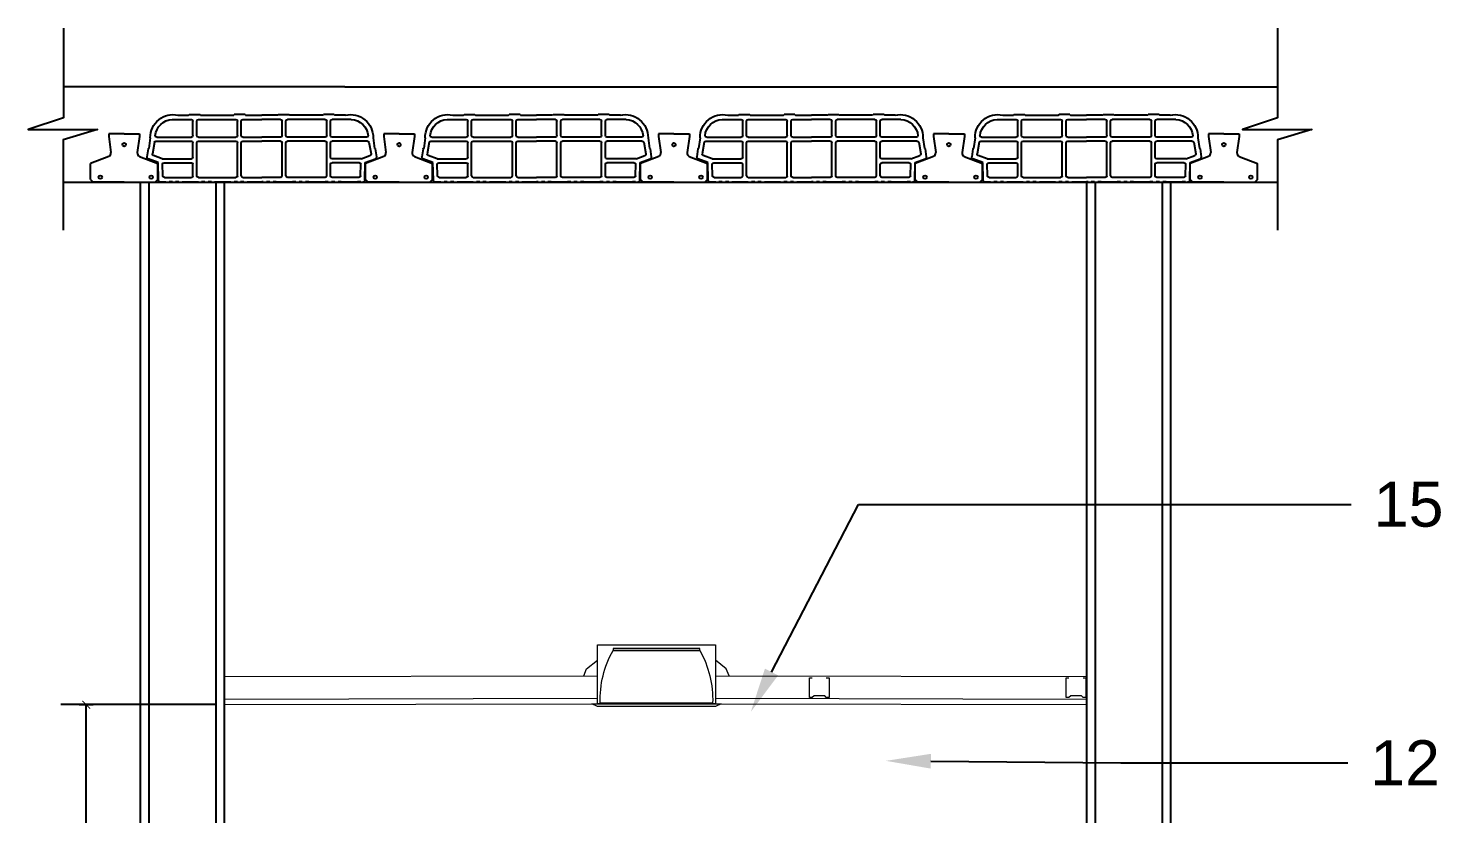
# Model space of a CAD drawing. Header units: metres. Extents: x 198 to 412, y -54 to 17.
# Drawn here: x 250.845 to 253.361, y -47.601 to -46.203 of the extents above; entities that cross this region are included whole.
import ezdxf
from ezdxf import colors
from ezdxf.entities.mleader import LeaderData, LeaderLine
from ezdxf.math import Vec2, Vec3

# ---------------------------------------------------------------- set-up
doc = ezdxf.new("R2010")
doc.units = ezdxf.units.M
doc.header["$LTSCALE"] = 10
for name, color, linetype in [('02', 2, 'Continuous'), ('1_MUROS', 6, 'Continuous'), ('A-MUROS', 6, 'Continuous'), ('A-Revoques', 1, 'Continuous'), ('A-TEXTOS', 2, 'Continuous'), ('Corte t', 2, 'Continuous'), ('Losa rap sapito', 251, 'Continuous'), ('piso', 1, 'Continuous'), ('TCOTA', 1, 'Continuous')]:
    doc.layers.add(name, color=color, linetype=linetype)
doc.layers.add('A-Cielorraso', color=1, linetype='Continuous', lineweight=5)
doc.styles.add('ARIAL', font='arial.ttf')
doc.dimstyles.new('ST-COTA-25', dxfattribs={"dimscale": 0.25, "dimtxt": 0.18, "dimasz": 0.1, "dimexe": 0.18, "dimexo": 0.0625, "dimgap": 0.09, "dimtad": 1, "dimzin": 4, "dimdsep": 46, "dimtxsty": 'ARIAL', "dimblk1": 'COTA_N', "dimblk2": 'COTA_N', "dimsah": 1, "dimcen": 0.09, "dimclrd": 8, "dimclre": 8, "dimclrt": 1, "dimadec": 0, "dimazin": 0, "dimtfac": 1, "dimtix": 1, "dimtmove": 0, "dimatfit": 3, "dimldrblk": 'COTA_N', "dimfxl": 0.18, "dimtolj": 1, "dimtzin": 0, "dimarcsym": 0})

# ---------------------------------------------------------------- blocks, each defined once
blk = doc.blocks.new('VIGUETA NUEVA')
at = {"layer": '02'}
for p, q in [((852.3054, 1549.6661), (852.2767, 1549.6661)), ((852.2767, 1549.6661), (852.2767, 1549.6611)), ((852.2767, 1549.6611), (852.2809, 1549.6312)), ((852.3054, 1549.6661), (852.3342, 1549.6661)), ((852.3342, 1549.6611), (852.3299, 1549.6312)), ((852.3342, 1549.6661), (852.3342, 1549.6611)), ((852.2769, 1549.6243), (852.2429, 1549.6111)), ((852.3339, 1549.6243), (852.3679, 1549.6111)), ((852.2429, 1549.5811), (852.2429, 1549.6111)), ((852.3679, 1549.5811), (852.3679, 1549.6111)), ((852.2429, 1549.5811), (852.2479, 1549.5761)), ((852.3054, 1549.5761), (852.2479, 1549.5761)), ((852.3054, 1549.5761), (852.3629, 1549.5761)), ((852.3679, 1549.5811), (852.3629, 1549.5761))]:
    blk.add_line(p, q, dxfattribs=at)
for centre, start, end in [((852.2739, 1549.6307), 294.8533, 4.4381), ((852.3369, 1549.6307), 175.5619, 245.1467)]:
    blk.add_arc(centre, 0.00704, start, end, dxfattribs=at)
blk = doc.blocks.new('VIGUETA NUEVA1')
at = {"layer": 'piso'}
for centre in [(0, -0.02), (-0.0444, -0.0805), (0.0504, -0.0805)]:
    blk.add_circle(centre, 0.00324, dxfattribs=at)
at = {"layer": '1_MUROS'}
blk.add_blockref('VIGUETA NUEVA', (-852.3054, -1549.6661), dxfattribs=at)
blk = doc.blocks.new('Losa rap zapito')
at = {"layer": 'Losa rap sapito'}
for p, q in [((283.7711, -291.7719), (283.8051, -291.7719)), ((283.7813, -291.7641), (283.8003, -291.7641)), ((283.8012, -291.7632), (283.8205, -291.7632)), ((283.808, -291.8006), (283.808, -291.7747)), ((283.8147, -291.8006), (283.8147, -291.7747)), ((283.8176, -291.7719), (283.8844, -291.7719)), ((283.8215, -291.7641), (283.8806, -291.7641)), ((283.9008, -291.7632), (283.8815, -291.7632)), ((283.8873, -291.8006), (283.8873, -291.7747)), ((283.8941, -291.8006), (283.8941, -291.7747)), ((283.897, -291.7719), (283.9304, -291.7719)), ((283.9018, -291.7641), (283.9304, -291.7641)), ((283.959, -291.7641), (283.9304, -291.7641)), ((283.9638, -291.7719), (283.9304, -291.7719)), ((283.9599, -291.7632), (283.9792, -291.7632)), ((283.9667, -291.8006), (283.9667, -291.7747)), ((283.9734, -291.8006), (283.9734, -291.7747)), ((284.0431, -291.7719), (283.9763, -291.7719)), ((284.0393, -291.7641), (283.9802, -291.7641)), ((284.0595, -291.7632), (284.0402, -291.7632)), ((284.046, -291.8006), (284.046, -291.7747)), ((284.0527, -291.8006), (284.0527, -291.7747)), ((284.0896, -291.7719), (284.0556, -291.7719)), ((284.0795, -291.7641), (284.0605, -291.7641)), ((283.7282, -291.8243), (283.7262, -291.8386)), ((283.732, -291.8042), (283.7293, -291.8235)), ((283.7394, -291.8124), (283.7357, -291.8329)), ((283.7422, -291.8103), (283.8051, -291.8103)), ((283.7437, -291.8035), (283.8051, -291.8035)), ((283.7534, -291.8103), (283.8051, -291.8103)), ((283.808, -291.8391), (283.808, -291.8132)), ((283.8147, -291.8721), (283.8147, -291.8132)), ((283.8176, -291.8035), (283.8844, -291.8035)), ((283.8176, -291.8103), (283.8844, -291.8103)), ((283.8873, -291.8721), (283.8873, -291.8132)), ((283.8941, -291.8721), (283.8941, -291.8132)), ((283.897, -291.8035), (283.9304, -291.8035)), ((283.897, -291.8103), (283.9304, -291.8103)), ((283.9638, -291.8035), (283.9304, -291.8035)), ((283.9638, -291.8103), (283.9304, -291.8103)), ((283.9667, -291.8721), (283.9667, -291.8132)), ((283.9734, -291.8721), (283.9734, -291.8132)), ((284.0431, -291.8035), (283.9763, -291.8035)), ((284.0431, -291.8103), (283.9763, -291.8103)), ((284.046, -291.8721), (284.046, -291.8132)), ((284.0527, -291.8391), (284.0527, -291.8132)), ((284.117, -291.8035), (284.0556, -291.8035)), ((284.1186, -291.8103), (284.0556, -291.8103)), ((284.1073, -291.8103), (284.0556, -291.8103)), ((284.1214, -291.8124), (284.125, -291.8329)), ((284.1287, -291.8042), (284.1314, -291.8235)), ((284.1325, -291.8243), (284.1346, -291.8386)), ((283.7459, -291.8484), (283.728, -291.8417)), ((283.7534, -291.842), (283.7376, -291.836)), ((283.7466, -291.8799), (283.7459, -291.8484)), ((283.7534, -291.842), (283.8051, -291.842)), ((283.7542, -291.8721), (283.7536, -291.851)), ((283.7565, -291.8487), (283.8051, -291.8487)), ((283.808, -291.8721), (283.808, -291.8516)), ((284.0527, -291.8721), (284.0527, -291.8516)), ((284.1073, -291.842), (284.0556, -291.842)), ((284.1043, -291.8487), (284.0556, -291.8487)), ((284.1066, -291.8721), (284.1071, -291.851)), ((284.1073, -291.842), (284.1232, -291.836)), ((284.1141, -291.8799), (284.1149, -291.8484)), ((284.1149, -291.8484), (284.1327, -291.8417)), ((283.7571, -291.8749), (283.8051, -291.8749)), ((283.8176, -291.8749), (283.8844, -291.8749)), ((283.897, -291.8749), (283.9304, -291.8749)), ((283.9638, -291.8749), (283.9304, -291.8749)), ((284.0431, -291.8749), (283.9763, -291.8749)), ((284.1037, -291.8749), (284.0556, -291.8749)), ((283.7541, -291.8836), (283.7504, -291.8836)), ((283.7541, -291.8836), (283.7516, -291.8836)), ((283.7541, -291.8836), (283.7516, -291.8836)), ((283.7541, -291.8836), (283.7541, -291.8827)), ((283.7541, -291.8827), (283.7598, -291.8827)), ((283.7598, -291.8836), (283.7598, -291.8827)), ((283.7598, -291.8836), (283.7656, -291.8836)), ((283.7714, -291.8827), (283.7656, -291.8827)), ((283.7656, -291.8836), (283.7656, -291.8827)), ((283.7714, -291.8836), (283.7714, -291.8827)), ((283.7714, -291.8836), (283.7772, -291.8836)), ((283.7772, -291.8836), (283.7772, -291.8827)), ((283.783, -291.8827), (283.7772, -291.8827)), ((283.783, -291.8836), (283.783, -291.8827)), ((283.783, -291.8836), (283.7887, -291.8836)), ((283.7887, -291.8836), (283.7887, -291.8827)), ((283.7887, -291.8827), (283.7945, -291.8827)), ((283.7945, -291.8836), (283.7945, -291.8827)), ((283.8003, -291.8836), (283.7945, -291.8836)), ((283.8003, -291.8827), (283.8061, -291.8827)), ((283.8003, -291.8836), (283.8003, -291.8827)), ((283.8061, -291.8836), (283.8061, -291.8827)), ((283.8119, -291.8836), (283.8061, -291.8836)), ((283.8119, -291.8827), (283.8176, -291.8827)), ((283.8119, -291.8836), (283.8119, -291.8827)), ((283.8119, -291.8827), (283.8176, -291.8827)), ((283.8176, -291.8836), (283.8176, -291.8827)), ((283.8176, -291.8836), (283.8234, -291.8836)), ((283.8292, -291.8827), (283.8234, -291.8827)), ((283.8234, -291.8836), (283.8234, -291.8827)), ((283.8292, -291.8836), (283.8292, -291.8827)), ((283.8292, -291.8836), (283.835, -291.8836)), ((283.835, -291.8836), (283.835, -291.8827)), ((283.8408, -291.8827), (283.835, -291.8827)), ((283.8408, -291.8836), (283.8408, -291.8827)), ((283.8408, -291.8836), (283.8465, -291.8836)), ((283.8465, -291.8836), (283.8465, -291.8827)), ((283.8465, -291.8827), (283.8523, -291.8827)), ((283.8523, -291.8836), (283.8523, -291.8827)), ((283.8581, -291.8836), (283.8523, -291.8836)), ((283.8581, -291.8827), (283.8639, -291.8827)), ((283.8581, -291.8836), (283.8581, -291.8827)), ((283.8639, -291.8836), (283.8639, -291.8827)), ((283.8697, -291.8836), (283.8639, -291.8836)), ((283.8697, -291.8827), (283.8755, -291.8827)), ((283.8697, -291.8836), (283.8697, -291.8827)), ((283.8697, -291.8827), (283.8755, -291.8827)), ((283.8755, -291.8836), (283.8755, -291.8827)), ((283.8755, -291.8836), (283.8812, -291.8836)), ((283.887, -291.8827), (283.8812, -291.8827)), ((283.8812, -291.8836), (283.8812, -291.8827)), ((283.887, -291.8836), (283.887, -291.8827)), ((283.887, -291.8836), (283.8928, -291.8836)), ((283.8928, -291.8836), (283.8928, -291.8827)), ((283.8986, -291.8827), (283.8928, -291.8827)), ((283.8986, -291.8836), (283.8986, -291.8827)), ((283.8986, -291.8836), (283.9044, -291.8836)), ((283.9044, -291.8836), (283.9044, -291.8827)), ((283.9044, -291.8827), (283.9101, -291.8827)), ((283.9101, -291.8836), (283.9101, -291.8827)), ((283.9159, -291.8836), (283.9101, -291.8836)), ((283.9159, -291.8827), (283.9217, -291.8827)), ((283.9159, -291.8836), (283.9159, -291.8827)), ((283.9217, -291.8836), (283.9217, -291.8827)), ((283.9275, -291.8836), (283.9217, -291.8836)), ((283.9275, -291.8836), (283.9275, -291.8827)), ((283.9275, -291.8827), (283.9304, -291.8827)), ((283.9333, -291.8827), (283.9304, -291.8827)), ((283.9333, -291.8836), (283.9333, -291.8827)), ((283.9333, -291.8836), (283.939, -291.8836)), ((283.9448, -291.8827), (283.939, -291.8827)), ((283.939, -291.8836), (283.939, -291.8827)), ((283.9448, -291.8836), (283.9448, -291.8827)), ((283.9448, -291.8836), (283.9506, -291.8836)), ((283.9506, -291.8836), (283.9506, -291.8827)), ((283.9564, -291.8827), (283.9506, -291.8827)), ((283.9564, -291.8836), (283.9564, -291.8827)), ((283.9622, -291.8836), (283.9564, -291.8836)), ((283.9622, -291.8836), (283.9622, -291.8827)), ((283.9622, -291.8827), (283.9679, -291.8827)), ((283.9679, -291.8836), (283.9679, -291.8827)), ((283.9737, -291.8836), (283.9679, -291.8836)), ((283.9737, -291.8827), (283.9795, -291.8827)), ((283.9737, -291.8836), (283.9737, -291.8827)), ((283.9795, -291.8836), (283.9795, -291.8827)), ((283.9853, -291.8836), (283.9795, -291.8836)), ((283.9911, -291.8827), (283.9853, -291.8827)), ((283.9853, -291.8836), (283.9853, -291.8827)), ((283.9911, -291.8827), (283.9853, -291.8827)), ((283.9911, -291.8836), (283.9911, -291.8827)), ((283.9911, -291.8836), (283.9968, -291.8836)), ((284.0026, -291.8827), (283.9968, -291.8827)), ((283.9968, -291.8836), (283.9968, -291.8827)), ((284.0026, -291.8836), (284.0026, -291.8827)), ((284.0026, -291.8836), (284.0084, -291.8836)), ((284.0084, -291.8836), (284.0084, -291.8827)), ((284.0142, -291.8827), (284.0084, -291.8827)), ((284.0142, -291.8836), (284.0142, -291.8827)), ((284.02, -291.8836), (284.0142, -291.8836)), ((284.02, -291.8836), (284.02, -291.8827)), ((284.02, -291.8827), (284.0258, -291.8827)), ((284.0258, -291.8836), (284.0258, -291.8827)), ((284.0315, -291.8836), (284.0258, -291.8836)), ((284.0315, -291.8827), (284.0373, -291.8827)), ((284.0315, -291.8836), (284.0315, -291.8827)), ((284.0373, -291.8836), (284.0373, -291.8827)), ((284.0431, -291.8836), (284.0373, -291.8836)), ((284.0489, -291.8827), (284.0431, -291.8827)), ((284.0431, -291.8836), (284.0431, -291.8827)), ((284.0489, -291.8827), (284.0431, -291.8827)), ((284.0489, -291.8836), (284.0489, -291.8827)), ((284.0489, -291.8836), (284.0547, -291.8836)), ((284.0604, -291.8827), (284.0547, -291.8827)), ((284.0547, -291.8836), (284.0547, -291.8827)), ((284.0604, -291.8836), (284.0604, -291.8827)), ((284.0604, -291.8836), (284.0662, -291.8836)), ((284.0662, -291.8836), (284.0662, -291.8827)), ((284.072, -291.8827), (284.0662, -291.8827)), ((284.072, -291.8836), (284.072, -291.8827)), ((284.0778, -291.8836), (284.072, -291.8836)), ((284.0778, -291.8836), (284.0778, -291.8827)), ((284.0778, -291.8827), (284.0836, -291.8827)), ((284.0836, -291.8836), (284.0836, -291.8827)), ((284.0893, -291.8836), (284.0836, -291.8836)), ((284.0893, -291.8827), (284.0951, -291.8827)), ((284.0893, -291.8836), (284.0893, -291.8827)), ((284.0951, -291.8836), (284.0951, -291.8827)), ((284.1009, -291.8836), (284.0951, -291.8836)), ((284.1009, -291.8836), (284.1009, -291.8827)), ((284.1067, -291.8827), (284.1009, -291.8827)), ((284.1067, -291.8836), (284.1067, -291.8827)), ((284.1067, -291.8836), (284.1092, -291.8836)), ((284.1067, -291.8836), (284.1092, -291.8836)), ((284.1067, -291.8836), (284.1103, -291.8836))]:
    blk.add_line(p, q, dxfattribs=at)
for centre, radius, start, end in [((283.7724, -291.8035), 0.0404, 77.2971, 181.0135), ((283.7724, -291.8035), 0.0317, 92.259, 174.7894), ((283.8012, -291.7641), 0.000963, 90, 180), ((283.8051, -291.7747), 0.00289, 0, 90), ((283.8176, -291.7747), 0.00289, 90, 180), ((283.8205, -291.7641), 0.000963, 0, 90), ((283.8815, -291.7641), 0.000963, 90, 180), ((283.8844, -291.7747), 0.00289, 0, 90), ((283.897, -291.7747), 0.00289, 90, 180), ((283.9008, -291.7641), 0.000963, 0, 90), ((283.9599, -291.7641), 0.000963, 90, 180), ((283.9638, -291.7747), 0.00289, 0, 90), ((283.9763, -291.7747), 0.00289, 90, 180), ((283.9792, -291.7641), 0.000963, 0, 90), ((284.0402, -291.7641), 0.000963, 90, 180), ((284.0431, -291.7747), 0.00289, 0, 90), ((284.0556, -291.7747), 0.00289, 90, 180), ((284.0595, -291.7641), 0.000963, 0, 90), ((284.0883, -291.8035), 0.0404, 358.9865, 102.7029), ((284.0883, -291.8035), 0.0317, 5.2106, 87.741), ((283.7437, -291.8006), 0.00289, 180.2316, 270), ((283.8051, -291.8006), 0.00289, 270, 0), ((283.8176, -291.8006), 0.00289, 180, 270), ((283.8844, -291.8006), 0.00289, 270, 0), ((283.897, -291.8006), 0.00289, 180, 270), ((283.9638, -291.8006), 0.00289, 270, 0), ((283.9763, -291.8006), 0.00289, 180, 270), ((284.0431, -291.8006), 0.00289, 270, 0), ((284.0556, -291.8006), 0.00289, 180, 270), ((284.117, -291.8006), 0.00289, 270, 359.7684), ((283.7292, -291.8244), 0.000963, 81.8699, 171.8699), ((283.7422, -291.8132), 0.00289, 90, 165.2593), ((283.8051, -291.8132), 0.00289, 0, 90), ((283.8176, -291.8132), 0.00289, 90, 180), ((283.8844, -291.8132), 0.00289, 0, 90), ((283.897, -291.8132), 0.00289, 90, 180), ((283.9638, -291.8132), 0.00289, 0, 90), ((283.9763, -291.8132), 0.00289, 90, 180), ((284.0431, -291.8132), 0.00289, 0, 90), ((284.0556, -291.8132), 0.00289, 90, 180), ((284.1186, -291.8132), 0.00289, 14.7407, 90), ((284.1316, -291.8244), 0.000963, 8.1301, 98.1301), ((283.729, -291.839), 0.00289, 171.8699, 249.444), ((283.7386, -291.8333), 0.00289, 171.8699, 249.444), ((283.7565, -291.8516), 0.00289, 90, 168.5947), ((283.8051, -291.8391), 0.00289, 270, 0), ((283.8051, -291.8516), 0.00289, 0, 90), ((284.0556, -291.8391), 0.00289, 180, 270), ((284.0556, -291.8516), 0.00289, 90, 180), ((284.1043, -291.8516), 0.00289, 11.4053, 90), ((284.1222, -291.8333), 0.00289, 290.556, 8.1301), ((284.1317, -291.839), 0.00289, 290.556, 8.1301), ((283.7571, -291.8721), 0.00289, 180, 271.41), ((283.8051, -291.8721), 0.00289, 270, 0), ((283.8176, -291.8721), 0.00289, 180, 270), ((283.8844, -291.8721), 0.00289, 270, 0), ((283.897, -291.8721), 0.00289, 180, 270), ((283.9638, -291.8721), 0.00289, 270, 0), ((283.9763, -291.8721), 0.00289, 180, 270), ((284.0431, -291.8721), 0.00289, 270, 0), ((284.0556, -291.8721), 0.00289, 180, 270), ((284.1037, -291.8721), 0.00289, 268.59, 0), ((283.7505, -291.8797), 0.0039, 182.4799, 268.1248), ((284.1102, -291.8797), 0.0039, 271.8752, 357.5201)]:
    blk.add_arc(centre, radius, start, end, dxfattribs=at)
blk = doc.blocks.new('top II')
for p, q in [((-0.1294, -0.055), (-0.1243, -0.0428)), ((-0.1243, -0.0428), (-0.105, -0.0272)), ((0.1243, -0.0428), (0.105, -0.0272)), ((0.1294, -0.055), (0.1243, -0.0428))]:
    blk.add_line(p, q)
for points in [[(-0.105, 0), (0.105, 0), (0.105, -0.105), (-0.105, -0.105)], [(-0.0771, -0.01), (0.0773, -0.01), (0.0773, -0.0069), (-0.0771, -0.0069)], [(-0.115, -0.105), (0.115, -0.105), (0.105, -0.11), (-0.105, -0.11), (-0.115, -0.105)]]:
    blk.add_lwpolyline(points, close=True)
blk.add_lwpolyline([(0.1, -0.1038), (-0.1, -0.1038, -0.138928), (-0.0771, -0.01), (0.0771, -0.01, -0.138928), (0.1, -0.1038, 52.020742)], format="xyb")
blk = doc.blocks.new('COTA_N')
for p, q in [((-1, 0), (0, 0)), ((0, 0.5), (0, -0.5))]:
    blk.add_line(p, q)
at = {"color": 3, "const_width": 0.065}
blk.add_lwpolyline([(0.14, 0.14), (0.28, 0.28), (0, 0), (-0.14, -0.14), (-0.28, -0.28)], dxfattribs=at)
blk = doc.blocks.new('*D493')
at = {"layer": 'Defpoints', "color": 0, "transparency": 16777216}
for p in [(250.9481, -47.4067), (251.1943, -47.4067, 0), (251.1943, -49.8067)]:
    blk.add_point(p, dxfattribs=at)
at = {"layer": 'TCOTA', "color": 8, "lineweight": -2, "transparency": 16777216}
for p, q in [((251.1787, -47.4067), (250.9031, -47.4067)), ((250.9481, -49.7817), (250.9481, -47.4317)), ((251.1787, -49.8067), (250.9031, -49.8067))]:
    blk.add_line(p, q, dxfattribs=at)
at = {"layer": 'TCOTA', "color": 8, "lineweight": -2, "transparency": 16777216, "xscale": 0.025, "yscale": 0.025, "zscale": 0.025}
for p, rotation in [((250.9481, -47.4067), 90), ((250.9481, -49.8067), 270)]:
    blk.add_blockref('COTA_N', p, dxfattribs=dict(at, rotation=rotation))
at = {"layer": 'TCOTA', "color": 1, "transparency": 16777216, "insert": (250.9027, -48.6067), "char_height": 0.045, "attachment_point": 5, "rotation": 90, "style": 'ARIAL'}
blk.add_mtext('\\A1;2.40', dxfattribs=at)

msp = doc.modelspace()

# ---------------------------------------------------------------- linework, layer by layer
at = {"color": 5}
for p, q in [((251.4086, -46.3067), (250.9073, -46.3067)), ((251.4086, -46.3067), (253.0691, -46.3067)), ((250.9068, -46.4767), (253.0686, -46.4767))]:
    msp.add_line(p, q, dxfattribs=at)
at = {"layer": '02', "color": 3, "elevation": 0}
for points in [[(250.9073, -46.2025), (250.9073, -46.3618), (250.8448, -46.3826), (250.9681, -46.3826), (250.9068, -46.4012), (250.9068, -46.5622)], [(253.0691, -46.2025), (253.0691, -46.3618), (253.0066, -46.3826), (253.1299, -46.3826), (253.0686, -46.4012), (253.0686, -46.5622)]]:
    msp.add_lwpolyline(points, dxfattribs=at)
at = {"layer": 'A-Cielorraso', "linetype": 'Continuous'}
for p, q in [((251.8388, -47.3429), (251.8582, -47.3273)), ((251.8388, -47.3429), (251.8582, -47.3273)), ((251.8388, -47.3429), (251.8582, -47.3273)), ((251.8388, -47.3429), (251.8582, -47.3273)), ((251.8388, -47.3429), (251.8582, -47.3273)), ((251.8388, -47.3429), (251.8582, -47.3273)), ((251.8388, -47.3429), (251.8582, -47.3273)), ((251.8388, -47.3429), (251.8582, -47.3273)), ((251.8388, -47.3429), (251.8582, -47.3273)), ((251.8388, -47.3429), (251.8582, -47.3273)), ((251.8388, -47.3429), (251.8582, -47.3273)), ((251.8388, -47.3429), (251.8582, -47.3273)), ((251.8388, -47.3429), (251.8582, -47.3273)), ((251.8388, -47.3429), (251.8582, -47.3273)), ((251.8388, -47.3429), (251.8582, -47.3273)), ((251.8388, -47.3429), (251.8582, -47.3273)), ((252.0875, -47.3429), (252.0682, -47.3273)), ((252.0875, -47.3429), (252.0682, -47.3273)), ((252.0875, -47.3429), (252.0682, -47.3273)), ((252.0875, -47.3429), (252.0682, -47.3273)), ((252.0875, -47.3429), (252.0682, -47.3273)), ((252.0875, -47.3429), (252.0682, -47.3273)), ((252.0875, -47.3429), (252.0682, -47.3273)), ((252.0875, -47.3429), (252.0682, -47.3273)), ((252.0875, -47.3429), (252.0682, -47.3273)), ((252.0875, -47.3429), (252.0682, -47.3273)), ((252.0875, -47.3429), (252.0682, -47.3273)), ((252.0875, -47.3429), (252.0682, -47.3273)), ((252.0875, -47.3429), (252.0682, -47.3273)), ((252.0875, -47.3429), (252.0682, -47.3273)), ((252.0875, -47.3429), (252.0682, -47.3273)), ((252.0875, -47.3429), (252.0682, -47.3273)), ((251.1943, -47.3567), (251.8582, -47.3552)), ((252.0682, -47.3552), (252.729, -47.3567)), ((252.0926, -47.3552), (252.0875, -47.3429)), ((252.0926, -47.3552), (252.0875, -47.3429)), ((252.0926, -47.3552), (252.0875, -47.3429)), ((252.0926, -47.3552), (252.0875, -47.3429)), ((252.0926, -47.3552), (252.0875, -47.3429)), ((252.0926, -47.3552), (252.0875, -47.3429)), ((252.0926, -47.3552), (252.0875, -47.3429)), ((252.0926, -47.3552), (252.0875, -47.3429)), ((252.0926, -47.3552), (252.0875, -47.3429)), ((252.0926, -47.3552), (252.0875, -47.3429)), ((252.0926, -47.3552), (252.0875, -47.3429)), ((252.0926, -47.3552), (252.0875, -47.3429)), ((252.0926, -47.3552), (252.0875, -47.3429)), ((252.0926, -47.3552), (252.0875, -47.3429)), ((252.0926, -47.3552), (252.0875, -47.3429)), ((252.0926, -47.3552), (252.0875, -47.3429))]:
    msp.add_line(p, q, dxfattribs=at)
at = {"layer": 'A-Cielorraso', "color": 2, "linetype": 'Continuous'}
for p, q in [((251.1943, -47.3967), (251.8582, -47.3952)), ((251.1943, -47.4067, 0), (251.8752, -47.4052)), ((252.0682, -47.3952), (252.729, -47.3967)), ((252.0682, -47.4052), (252.729, -47.4067))]:
    msp.add_line(p, q, dxfattribs=at)
at = {"layer": 'A-Cielorraso', "linetype": 'Continuous'}
for points in [[(251.8582, -47.3002), (252.0682, -47.3002), (252.0682, -47.4052), (251.8582, -47.4052)], [(251.8582, -47.3002), (252.0682, -47.3002), (252.0682, -47.4052), (251.8582, -47.4052)], [(251.8582, -47.3002), (252.0682, -47.3002), (252.0682, -47.4052), (251.8582, -47.4052)], [(251.8582, -47.3002), (252.0682, -47.3002), (252.0682, -47.4052), (251.8582, -47.4052)], [(251.8582, -47.3002), (252.0682, -47.3002), (252.0682, -47.4052), (251.8582, -47.4052)], [(251.8582, -47.3002), (252.0682, -47.3002), (252.0682, -47.4052), (251.8582, -47.4052)], [(251.8582, -47.3002), (252.0682, -47.3002), (252.0682, -47.4052), (251.8582, -47.4052)], [(251.8582, -47.3002), (252.0682, -47.3002), (252.0682, -47.4052), (251.8582, -47.4052)], [(251.8582, -47.3002), (252.0682, -47.3002), (252.0682, -47.4052), (251.8582, -47.4052)], [(251.8582, -47.3002), (252.0682, -47.3002), (252.0682, -47.4052), (251.8582, -47.4052)], [(251.8582, -47.3002), (252.0682, -47.3002), (252.0682, -47.4052), (251.8582, -47.4052)], [(251.8582, -47.3002), (252.0682, -47.3002), (252.0682, -47.4052), (251.8582, -47.4052)], [(251.8582, -47.3002), (252.0682, -47.3002), (252.0682, -47.4052), (251.8582, -47.4052)], [(251.8582, -47.3002), (252.0682, -47.3002), (252.0682, -47.4052), (251.8582, -47.4052)], [(251.8582, -47.3002), (252.0682, -47.3002), (252.0682, -47.4052), (251.8582, -47.4052)], [(251.8582, -47.3002), (252.0682, -47.3002), (252.0682, -47.4052), (251.8582, -47.4052)], [(251.8861, -47.3102), (252.0404, -47.3102), (252.0404, -47.307), (251.8861, -47.307)], [(251.8861, -47.3102), (252.0404, -47.3102), (252.0404, -47.307), (251.8861, -47.307)], [(251.8861, -47.3102), (252.0404, -47.3102), (252.0404, -47.307), (251.8861, -47.307)], [(251.8861, -47.3102), (252.0404, -47.3102), (252.0404, -47.307), (251.8861, -47.307)], [(251.8861, -47.3102), (252.0404, -47.3102), (252.0404, -47.307), (251.8861, -47.307)], [(251.8861, -47.3102), (252.0404, -47.3102), (252.0404, -47.307), (251.8861, -47.307)], [(251.8861, -47.3102), (252.0404, -47.3102), (252.0404, -47.307), (251.8861, -47.307)], [(251.8861, -47.3102), (252.0404, -47.3102), (252.0404, -47.307), (251.8861, -47.307)], [(251.8861, -47.3102), (252.0404, -47.3102), (252.0404, -47.307), (251.8861, -47.307)], [(251.8861, -47.3102), (252.0404, -47.3102), (252.0404, -47.307), (251.8861, -47.307)], [(251.8861, -47.3102), (252.0404, -47.3102), (252.0404, -47.307), (251.8861, -47.307)], [(251.8861, -47.3102), (252.0404, -47.3102), (252.0404, -47.307), (251.8861, -47.307)], [(251.8861, -47.3102), (252.0404, -47.3102), (252.0404, -47.307), (251.8861, -47.307)], [(251.8861, -47.3102), (252.0404, -47.3102), (252.0404, -47.307), (251.8861, -47.307)], [(251.8861, -47.3102), (252.0404, -47.3102), (252.0404, -47.307), (251.8861, -47.307)], [(251.8861, -47.3102), (252.0404, -47.3102), (252.0404, -47.307), (251.8861, -47.307)], [(251.8482, -47.4052), (252.0782, -47.4052), (252.0682, -47.4102), (251.8582, -47.4102), (251.8482, -47.4052)], [(251.8482, -47.4052), (252.0782, -47.4052), (252.0682, -47.4102), (251.8582, -47.4102), (251.8482, -47.4052)], [(251.8482, -47.4052), (252.0782, -47.4052), (252.0682, -47.4102), (251.8582, -47.4102), (251.8482, -47.4052)], [(251.8482, -47.4052), (252.0782, -47.4052), (252.0682, -47.4102), (251.8582, -47.4102), (251.8482, -47.4052)], [(251.8482, -47.4052), (252.0782, -47.4052), (252.0682, -47.4102), (251.8582, -47.4102), (251.8482, -47.4052)], [(251.8482, -47.4052), (252.0782, -47.4052), (252.0682, -47.4102), (251.8582, -47.4102), (251.8482, -47.4052)], [(251.8482, -47.4052), (252.0782, -47.4052), (252.0682, -47.4102), (251.8582, -47.4102), (251.8482, -47.4052)], [(251.8482, -47.4052), (252.0782, -47.4052), (252.0682, -47.4102), (251.8582, -47.4102), (251.8482, -47.4052)], [(251.8482, -47.4052), (252.0782, -47.4052), (252.0682, -47.4102), (251.8582, -47.4102), (251.8482, -47.4052)], [(251.8482, -47.4052), (252.0782, -47.4052), (252.0682, -47.4102), (251.8582, -47.4102), (251.8482, -47.4052)], [(251.8482, -47.4052), (252.0782, -47.4052), (252.0682, -47.4102), (251.8582, -47.4102), (251.8482, -47.4052)], [(251.8482, -47.4052), (252.0782, -47.4052), (252.0682, -47.4102), (251.8582, -47.4102), (251.8482, -47.4052)], [(251.8482, -47.4052), (252.0782, -47.4052), (252.0682, -47.4102), (251.8582, -47.4102), (251.8482, -47.4052)], [(251.8482, -47.4052), (252.0782, -47.4052), (252.0682, -47.4102), (251.8582, -47.4102), (251.8482, -47.4052)], [(251.8482, -47.4052), (252.0782, -47.4052), (252.0682, -47.4102), (251.8582, -47.4102), (251.8482, -47.4052)], [(251.8482, -47.4052), (252.0782, -47.4052), (252.0682, -47.4102), (251.8582, -47.4102), (251.8482, -47.4052)]]:
    msp.add_lwpolyline(points, close=True, dxfattribs=at)
msp.add_lwpolyline([(252.0632, -47.404), (251.8632, -47.404, -0.138928), (251.8861, -47.3102), (252.0403, -47.3102, -0.138928), (252.0632, -47.404, 52.020742)], format="xyb", dxfattribs=at)
msp.add_lwpolyline([(252.0632, -47.404), (251.8632, -47.404, -0.138928), (251.8861, -47.3102), (252.0403, -47.3102, -0.138928), (252.0632, -47.404, 52.020742)], format="xyb", dxfattribs=at)
msp.add_lwpolyline([(252.0632, -47.404), (251.8632, -47.404, -0.138928), (251.8861, -47.3102), (252.0403, -47.3102, -0.138928), (252.0632, -47.404, 52.020742)], format="xyb", dxfattribs=at)
msp.add_lwpolyline([(252.0632, -47.404), (251.8632, -47.404, -0.138928), (251.8861, -47.3102), (252.0403, -47.3102, -0.138928), (252.0632, -47.404, 52.020742)], format="xyb", dxfattribs=at)
msp.add_lwpolyline([(252.0632, -47.404), (251.8632, -47.404, -0.138928), (251.8861, -47.3102), (252.0403, -47.3102, -0.138928), (252.0632, -47.404, 52.020742)], format="xyb", dxfattribs=at)
msp.add_lwpolyline([(252.0632, -47.404), (251.8632, -47.404, -0.138928), (251.8861, -47.3102), (252.0403, -47.3102, -0.138928), (252.0632, -47.404, 52.020742)], format="xyb", dxfattribs=at)
msp.add_lwpolyline([(252.0632, -47.404), (251.8632, -47.404, -0.138928), (251.8861, -47.3102), (252.0403, -47.3102, -0.138928), (252.0632, -47.404, 52.020742)], format="xyb", dxfattribs=at)
msp.add_lwpolyline([(252.0632, -47.404), (251.8632, -47.404, -0.138928), (251.8861, -47.3102), (252.0403, -47.3102, -0.138928), (252.0632, -47.404, 52.020742)], format="xyb", dxfattribs=at)
msp.add_lwpolyline([(252.0632, -47.404), (251.8632, -47.404, -0.138928), (251.8861, -47.3102), (252.0403, -47.3102, -0.138928), (252.0632, -47.404, 52.020742)], format="xyb", dxfattribs=at)
msp.add_lwpolyline([(252.0632, -47.404), (251.8632, -47.404, -0.138928), (251.8861, -47.3102), (252.0403, -47.3102, -0.138928), (252.0632, -47.404, 52.020742)], format="xyb", dxfattribs=at)
msp.add_lwpolyline([(252.0632, -47.404), (251.8632, -47.404, -0.138928), (251.8861, -47.3102), (252.0403, -47.3102, -0.138928), (252.0632, -47.404, 52.020742)], format="xyb", dxfattribs=at)
msp.add_lwpolyline([(252.0632, -47.404), (251.8632, -47.404, -0.138928), (251.8861, -47.3102), (252.0403, -47.3102, -0.138928), (252.0632, -47.404, 52.020742)], format="xyb", dxfattribs=at)
msp.add_lwpolyline([(252.0632, -47.404), (251.8632, -47.404, -0.138928), (251.8861, -47.3102), (252.0403, -47.3102, -0.138928), (252.0632, -47.404, 52.020742)], format="xyb", dxfattribs=at)
msp.add_lwpolyline([(252.0632, -47.404), (251.8632, -47.404, -0.138928), (251.8861, -47.3102), (252.0403, -47.3102, -0.138928), (252.0632, -47.404, 52.020742)], format="xyb", dxfattribs=at)
msp.add_lwpolyline([(252.0632, -47.404), (251.8632, -47.404, -0.138928), (251.8861, -47.3102), (252.0403, -47.3102, -0.138928), (252.0632, -47.404, 52.020742)], format="xyb", dxfattribs=at)
msp.add_lwpolyline([(252.0632, -47.404), (251.8632, -47.404, -0.138928), (251.8861, -47.3102), (252.0403, -47.3102, -0.138928), (252.0632, -47.404, 52.020742)], format="xyb", dxfattribs=at)
for points in [[(252.2655, -47.3592), (252.2705, -47.3592), (252.2705, -47.3942), (252.2655, -47.3942), (252.2632, -47.3912), (252.2438, -47.3912), (252.2405, -47.3942), (252.2355, -47.3942), (252.2355, -47.3592), (252.2405, -47.3592)], [(252.7226, -47.3592), (252.7276, -47.3592), (252.7276, -47.3942), (252.7226, -47.3942), (252.7202, -47.3912), (252.7009, -47.3912), (252.6976, -47.3942), (252.6926, -47.3942), (252.6926, -47.3592), (252.6976, -47.3592)]]:
    msp.add_lwpolyline(points, dxfattribs=at)
at = {"layer": 'A-MUROS', "transparency": 33554687}
for p, q in [((251.0593, -46.4767), (251.0593, -49.8767)), ((251.1793, -49.8767), (251.1793, -46.4767)), ((252.744, -46.4767), (252.744, -49.8767)), ((252.864, -49.8767), (252.864, -46.4767))]:
    msp.add_line(p, q, dxfattribs=at)
at = {"layer": 'A-Revoques', "transparency": 33554687}
for p, q in [((251.0443, -46.4767), (251.0443, -49.8617)), ((251.1943, -49.8767), (251.1943, -46.4767)), ((252.729, -46.4767), (252.729, -49.8767))]:
    msp.add_line(p, q, dxfattribs=at)
msp.add_lwpolyline([(252.879, -49.8767), (252.879, -49.8767), (252.879, -46.4757)], dxfattribs=at)

# ---------------------------------------------------------------- block references
at = {"layer": 'A-Cielorraso', "linetype": 'Continuous'}
msp.add_blockref('top II', (251.9632, -47.3002), dxfattribs=at)
at = {"layer": 'A-MUROS', "xscale": -1}
for p in [(535.1908, 245.4069), (535.6802, 245.4069), (536.1696, 245.4069), (536.6591, 245.4069)]:
    msp.add_blockref('Losa rap zapito', p, dxfattribs=at)
at = {"layer": 'Corte t', "xscale": 0.9559179682510148, "yscale": 0.9559179682510148, "zscale": 0.9559179682510148}
for p in [(251.0155, -46.3906), (251.505, -46.3906), (251.9944, -46.3906), (252.4838, -46.3906), (252.9733, -46.3906)]:
    msp.add_blockref('VIGUETA NUEVA1', p, dxfattribs=at)

# ---------------------------------------------------------------- dimensions: what is measured, and where the dimension line sits
at = {"layer": 'TCOTA'}
dim = msp.add_linear_dim(base=(250.9481, -47.4067), p1=(251.1943, -49.8067), p2=(251.1943, -47.4067, 0), angle=90, dimstyle='ST-COTA-25', dxfattribs=at)
dim.commit()
dim.dimension.update_dxf_attribs({"geometry": '*D493', "text_midpoint": (250.9027, -48.6067)})

# ---------------------------------------------------------------- leaders
at = {"layer": 'A-TEXTOS'}
ml = msp.add_multileader_mtext('Standard', dxfattribs=at)
ml.set_content('15', color=256, style='ARIAL')
ml.set_leader_properties(color=1)
ml.build(insert=Vec2(0, 0))
ml.multileader.update_dxf_attribs({"has_text_frame": 1, "arrow_head_size": 0.08, "scale": 0.02})
ctx = ml.context
ctx.base_point, ctx.scale, ctx.char_height, ctx.arrow_head_size, ctx.landing_gap_size, ctx.plane_origin = Vec3(253.2001, -47.0505, 0), 0.02, 0.08, 0.08, 0.04, Vec3(251.8758, -47.0505, 0)
notes = []
notes.append((ctx, [(0, (1, 1, 0), (252.3227, -47.0505, 0), (1, 0), 0.8774, [(0, [(252.1312, -47.4197, 0)], 0, [])])]))
ctx.mtext.insert, ctx.mtext.flow_direction = Vec3(253.2401, -47.0099, 0), 5
ml = msp.add_multileader_mtext('Standard', dxfattribs=at)
ml.set_content('12', color=256, style='ARIAL')
ml.set_leader_properties(color=1)
ml.build(insert=Vec2(0, 0))
ml.multileader.update_dxf_attribs({"has_text_frame": 1, "arrow_head_size": 0.08, "scale": 0.02})
ctx = ml.context
ctx.base_point, ctx.scale, ctx.char_height, ctx.arrow_head_size, ctx.landing_gap_size, ctx.plane_origin = Vec3(253.1938, -47.5102, 0), 0.02, 0.08, 0.08, 0.04, Vec3(250.2128, -47.5102, 0)
notes.append((ctx, [(0, (1, 1, 0), (252.7898, -47.5102, 0), (1, 0), 0.404, [(0, [(252.3717, -47.5068, 0)], 0, [])])]))
ctx.mtext.insert, ctx.mtext.flow_direction = Vec3(253.2338, -47.4702, 0), 5
for ctx, leaders in notes:
    for number, flags, end, landing, length, lines in leaders:
        leader = LeaderData()
        leader.index, (leader.has_last_leader_line, leader.has_dogleg_vector, leader.attachment_direction) = number, flags
        leader.last_leader_point, leader.dogleg_vector, leader.dogleg_length = Vec3(end), Vec3(landing), length
        for number, points, colour, breaks in lines:
            line = LeaderLine()
            line.index, line.vertices, line.color, line.breaks = number, Vec3.list(points), colors.encode_raw_color(colour), breaks
            leader.lines.append(line)
        ctx.leaders.append(leader)

doc.saveas('drawing.dxf')
